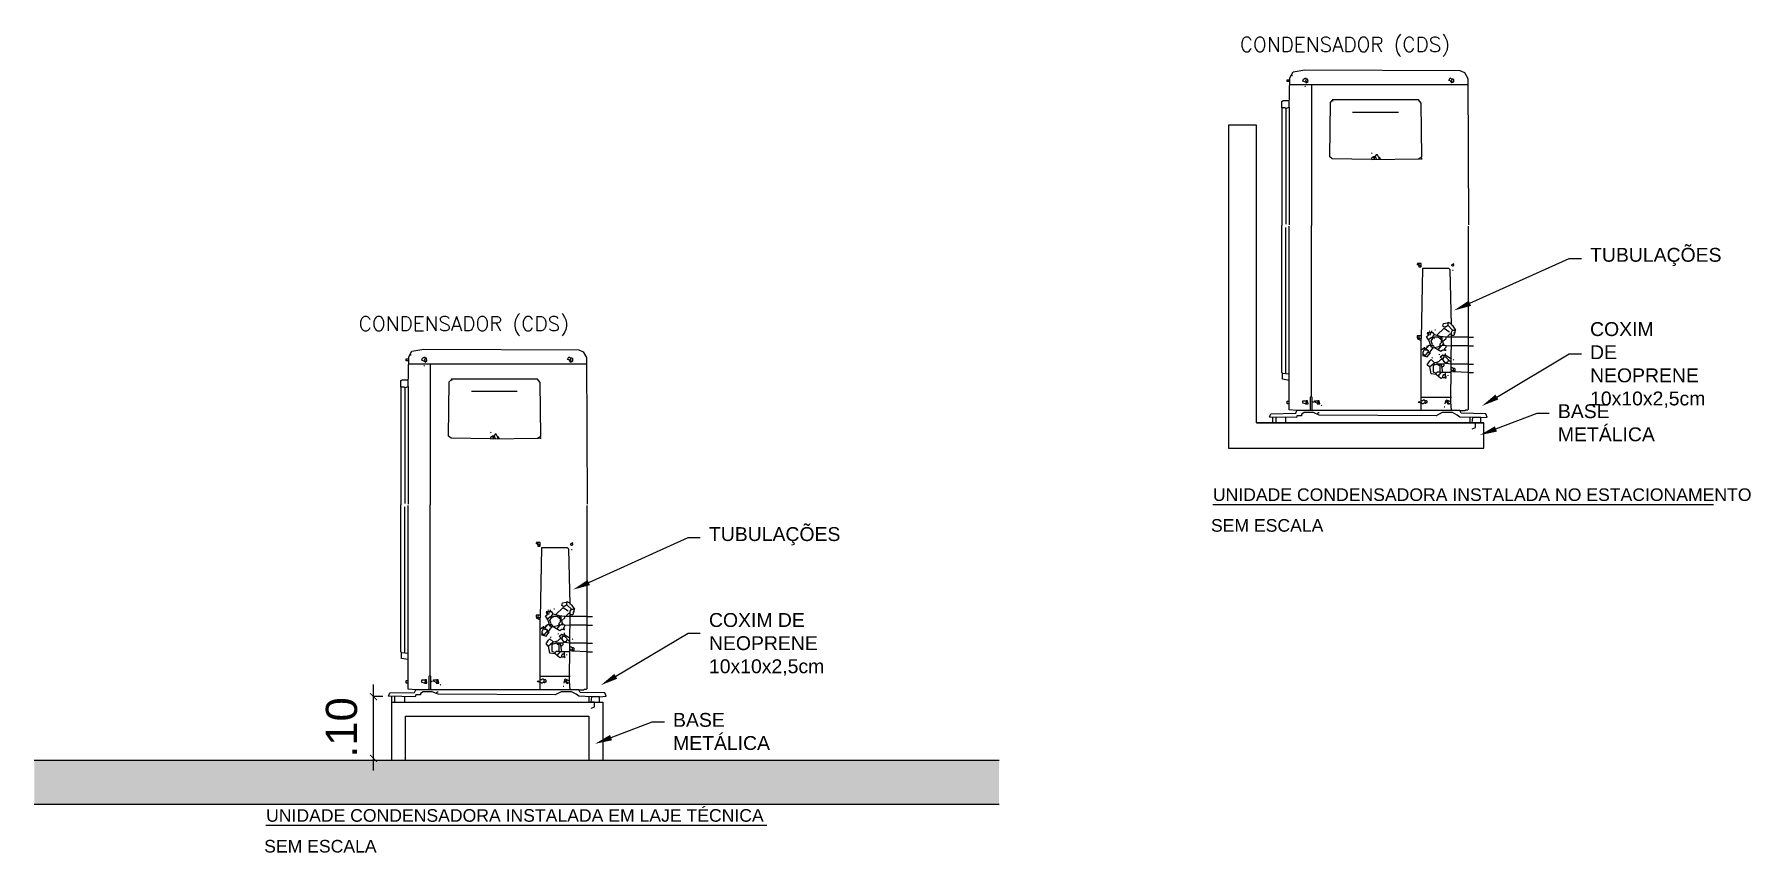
# Model space of a CAD drawing. Header units: millimetres. Extents: x 421 to 5436, y -1186 to -112.
# Drawn here: x 5363.29 to 5373.18, y -185.81 to -181.09 of the extents above; entities that cross this region are included whole.
import ezdxf
from ezdxf import colors
from ezdxf.entities.mleader import LeaderData, LeaderLine
from ezdxf.enums import TextEntityAlignment as Align
from ezdxf.math import Vec2, Vec3

# ---------------------------------------------------------------- set-up
doc = ezdxf.new("R2010")
doc.units = ezdxf.units.MM
for name, color, linetype in [('A-AC', 150, 'Continuous'), ('A_COTAS', 1, 'Continuous'), ('A_TEXTO', 2, 'Continuous'), ('ATEXTO', 2, 'Continuous'), ('G-CONCRETO EXISTENTE', 5, 'Continuous'), ('G-TEXTO2', 2, 'Continuous'), ('PFV', 7, 'Continuous')]:
    doc.layers.add(name, color=color, linetype=linetype)
doc.styles.add('ARIAL', font='arial.ttf', dxfattribs={"height": 0.18})
doc.styles.add('COEN-50', font='romans.shx', dxfattribs={"height": 10})
doc.styles.get("Standard").update_dxf_attribs({"font": 'arial.ttf'})
doc.dimstyles.new('EXEC25', dxfattribs={"dimscale": 100, "dimtxt": 0.001, "dimasz": 0.0004, "dimexe": 0, "dimexo": 0.001, "dimgap": 0, "dimtad": 0, "dimzin": 4, "dimdsep": 46, "dimtxsty": 'ARIAL', "dimblk": 'ARCHTICK', "dimcen": 0.001, "dimdle": 0.0007, "dimclrd": 214, "dimclre": 214, "dimclrt": 2, "dimadec": 0, "dimazin": 0, "dimtfac": 1, "dimtix": 1, "dimtmove": 0, "dimatfit": 0, "dimldrblk": 'OPEN90', "dimfxl": 0, "dimtvp": 1, "dimtolj": 1, "dimtzin": 0, "dimarcsym": 0})

# ---------------------------------------------------------------- blocks, each defined once
blk = doc.blocks.new('_ARCHTICK')
at = {"color": 0, "linetype": 'ByBlock', "const_width": 0.15}
blk.add_lwpolyline([(-0.5, -0.5), (0.5, 0.5)], dxfattribs=at)
blk = doc.blocks.new('*D10')
at = {"layer": 'A_COTAS', "color": 214, "lineweight": -2, "transparency": 16777216}
for p, q in [((5365.2437, -185.3377), (5365.2437, -184.8416)), ((5365.2971, -184.9116), (5365.2437, -184.9116)), ((5365.2399, -185.2677), (5365.2437, -185.2677))]:
    blk.add_line(p, q, dxfattribs=at)
at = {"layer": 'Defpoints', "color": 0, "transparency": 16777216}
for p in [(5365.2437, -184.9116), (5365.3971, -184.9116), (5365.3399, -185.2677)]:
    blk.add_point(p, dxfattribs=at)
at = {"layer": 'A_COTAS', "color": 214, "lineweight": -2, "transparency": 16777216, "xscale": 0.04, "yscale": 0.04, "zscale": 0.04}
for p, rotation in [((5365.2437, -184.9116), 90), ((5365.2437, -185.2677), 270)]:
    blk.add_blockref('_ARCHTICK', p, dxfattribs=dict(at, rotation=rotation))
at = {"layer": 'A_COTAS', "color": 2, "transparency": 16777216, "insert": (5365.0599, -185.0897), "char_height": 0.18, "attachment_point": 5, "rotation": 90, "style": 'ARIAL'}
blk.add_mtext('\\A1;.10', dxfattribs=at)
blk = doc.blocks.new('_Open90')
at = {"color": 0, "linetype": 'ByBlock', "lineweight": -2}
for p, q in [((0, 0), (-1, 0)), ((-0.5, 0.5), (0, 0)), ((0, 0), (-0.5, -0.5))]:
    blk.add_line(p, q, dxfattribs=at)

msp = doc.modelspace()

# ---------------------------------------------------------------- hatches: boundary and pattern name
at = {"layer": 'G-CONCRETO EXISTENTE'}
h = msp.add_hatch(dxfattribs=at)
h.set_pattern_fill('AR-CONC', color=251, scale=0.0013, angle=270, style=0)
h.set_pattern_definition([(320, (2658.6217, -1220.5143), (-0.020720811, -0.23684007), [0.024765, -0.272415]), (265, (2658.6217, -1220.5143), (0.248373899, 0.045816448), [0.019812, -0.21793276]), (10.451445, (2658.61998, -1220.53404), (0.227653077, -0.191023621), [0.021047011, -0.231517318]), (316.1842, (2658.68774, -1220.5143), (-0.054655026, -0.352402753), [0.0371475, -0.4086225]), (6.635558, (2658.6832, -1220.54367), (0.32165396, -0.308625374), [0.03157053, -0.34727629]), (261.184151, (2658.68774, -1220.5143), (0.32165396, -0.308625374), [0.029717957, -0.32689765]), (291, (2658.67123, -1220.54732), (-0.132944758, -0.197098709), [0.024765, -0.272415]), (236, (2658.67123, -1220.54732), (0.239444356, -0.080342637), [0.019812, -0.217932]), (341.451445, (2658.66016, -1220.56375), (0.1064996, -0.277441345), [0.021047011, -0.231516919]), (307.5, (2658.621705, -1220.5143), (0.1099215505, -0.0040151842), [0, -0.2152904, 0, -0.221234, 0, -0.2187575]), (277.5, (2658.6217, -1220.5143), (0.1302347473, -0.0868655613), [0, -0.1261364, 0, -0.2103374, 0, -0.0833755]), (237.5, (2658.621705, -1220.44067), (-0.0074473672, -0.1762677737), [0, -0.08255, 0, -0.257556, 0, -0.341757]), (227.5, (2658.6217, -1220.40765), (0.033054438, -0.192567936), [0, -0.107315, 0, -0.1710436, 0, -0.242697])])
h.paths.add_polyline_path([(5368.8497, -185.2789), (5363.2884, -185.2789), (5363.2884, -185.5324), (5368.8497, -185.5324)])

# ---------------------------------------------------------------- linework, layer by layer
at = {"layer": 'A-AC', "color": 10, "lineweight": -3, "ltscale": 7.5}
for points in [[(5370.5024, -181.5198, 0), (5370.5213, -181.5122, 0), (5370.5251, -181.3426, 0), (5370.5439, -181.3087, 0), (5370.6118, -181.2974, 0), (5371.5052, -181.3011, 0), (5371.5316, -181.3124, 0), (5371.5504, -181.3464, 0), (5371.5542, -182.1908, 0)], [(5370.5401, -181.3313, 0), (5370.5364, -181.3313, 0)], [(5370.6155, -181.369, 0), (5370.6005, -181.3615, 0), (5370.6042, -181.3501, 0), (5370.6155, -181.3426, 0), (5370.6193, -181.3501, 0)], [(5371.4637, -181.369, 0), (5371.46, -181.3615, 0), (5371.4411, -181.3577, 0), (5371.4487, -181.3426, 0), (5371.46, -181.3501, 0), (5371.4562, -181.3615, 0)], [(5370.5213, -181.3652, 0), (5370.51, -181.3652, 0), (5370.51, -181.3539, 0), (5370.5213, -181.3539, 0)], [(5371.5542, -181.3841, 0), (5370.5213, -181.3841, 0)], [(5370.6155, -181.3954, 0), (5370.6118, -181.3916, 0)], [(5370.6231, -181.369, 0), (5370.6155, -181.3615, 0), (5370.6193, -181.3728, 0), (5370.6306, -181.3652, 0), (5370.6268, -181.3501, 0), (5370.6193, -181.3501, 0), (5370.6155, -181.3615, 0)], [(5370.6495, -181.3841, 0), (5370.6495, -182.1946, 0)], [(5371.4637, -181.369, 0), (5371.46, -181.3728, 0), (5371.4562, -181.3728, 0), (5371.4562, -181.369, 0), (5371.4524, -181.3652, 0), (5371.4524, -181.3615, 0)], [(5371.4637, -181.369, 0), (5371.4675, -181.369, 0), (5371.4713, -181.3652, 0), (5371.4713, -181.3539, 0), (5371.4675, -181.3501, 0), (5371.46, -181.3501, 0)], [(5370.4798, -181.516, 0), (5370.4798, -181.4783, 0), (5370.4836, -181.4783, 0), (5370.4874, -181.4745, 0), (5370.5213, -181.4745, 0)], [(5370.5024, -181.5198, 0), (5370.4987, -181.516, 0), (5370.4798, -181.516, 0), (5370.4798, -182.1946, 0)], [(5370.5024, -181.5198, 0), (5370.5062, -181.516, 0)], [(5370.5024, -181.5198, 0), (5370.5024, -182.187, 0)], [(5370.5213, -181.5122, 0), (5370.5213, -182.1908, 0)], [(5370.9963, -181.8138, 0), (5370.7701, -181.8101, 0), (5370.755, -181.7987, 0), (5370.7588, -181.4859, 0), (5370.7701, -181.4745, 0)], [(5371.0264, -181.8138, 0), (5371.0189, -181.7987, 0), (5371.0076, -181.7987, 0), (5370.9963, -181.8063, 0), (5370.9963, -181.8138, 0), (5371.2677, -181.8101, 0), (5371.2866, -181.7987, 0), (5371.2828, -181.4896, 0), (5371.2677, -181.4708, 0), (5370.7701, -181.4708, 0), (5370.7739, -181.4783, 0)], [(5371.1508, -181.5424, 0), (5370.887, -181.5424, 0)], [(5371.0001, -181.7799, 0), (5370.9963, -181.7761, 0)], [(5371.0114, -181.8138, 0), (5371.0114, -181.8063, 0), (5371.0076, -181.8025, 0)], [(5371.0114, -181.8063, 0), (5371.0151, -181.8063, 0), (5371.0151, -181.7987, 0)], [(5371.0378, -181.8025, 0), (5371.0302, -181.7874, 0), (5371.0227, -181.7874, 0), (5371.0151, -181.7987, 0)], [(5371.0453, -181.8101, 0), (5371.0453, -181.8063, 0), (5371.0415, -181.8025, 0), (5371.0378, -181.8025, 0), (5371.0378, -181.8101, 0)], [(5371.0453, -181.8101, 0), (5371.0453, -181.8138, 0)], [(5371.2715, -181.8063, 0), (5371.2752, -181.8101, 0), (5371.2752, -181.8138, 0)], [(5371.2866, -181.8138, 0), (5371.2866, -181.8063, 0)], [(5371.5768, -183.367, 0), (5371.5957, -183.3594, 0), (5371.5957, -183.333, 0), (5371.5768, -183.333, 0), (5371.5806, -183.3029, 0), (5371.5052, -183.2991, 0), (5371.4901, -183.2878, 0), (5371.4637, -183.2727, 0), (5371.4034, -183.2727, 0), (5371.3695, -183.2916, 0), (5370.6947, -183.2878, 0), (5370.6608, -183.2727, 0), (5370.608, -183.2727, 0), (5370.5929, -183.284, 0), (5370.5929, -183.2916, 0), (5370.5665, -183.2916, 0), (5370.5628, -183.3029, 0), (5370.4082, -183.2991, 0), (5370.4157, -183.2803, 0), (5370.559, -183.2765, 0), (5370.5665, -183.2614, 0), (5370.5213, -183.2576, 0), (5370.5213, -182.1983, 0)], [(5370.4836, -183.0465, 0), (5370.4798, -183.0428, 0), (5370.4798, -182.1946, 0)], [(5370.5024, -183.0465, 0), (5370.5024, -182.2059, 0)], [(5370.6495, -183.1822, 0), (5370.6495, -182.1946, 0)], [(5371.5052, -183.2614, 0), (5371.5354, -183.2614, 0), (5371.5391, -183.2576, 0), (5371.5504, -183.2576, 0), (5371.5542, -183.2539, 0), (5371.5542, -182.1983, 0)], [(5371.2828, -182.4321, 0), (5371.2828, -182.4132, 0), (5371.2752, -182.4132, 0), (5371.2602, -182.4208, 0), (5371.2677, -182.4094, 0), (5371.2752, -182.4132, 0)], [(5371.2828, -182.4321, 0), (5371.279, -182.4283, 0), (5371.2752, -182.4245, 0), (5371.2677, -182.4245, 0), (5371.2677, -182.417, 0)], [(5371.2828, -182.4321, 0), (5371.279, -182.4358, 0), (5371.2715, -182.4358, 0), (5371.2715, -182.4245, 0)], [(5371.46, -182.4245, 0), (5371.4562, -182.4283, 0)], [(5371.46, -182.4245, 0), (5371.46, -182.4208, 0), (5371.4637, -182.417, 0), (5371.4675, -182.417, 0), (5371.4713, -182.4132, 0)], [(5371.46, -182.4245, 0), (5371.4637, -182.4283, 0), (5371.4675, -182.4283, 0), (5371.4713, -182.4245, 0), (5371.4713, -182.4208, 0), (5371.4675, -182.417, 0)], [(5371.4524, -183.2124, 0), (5371.4562, -182.809, 0), (5371.4637, -182.7977, 0), (5371.4826, -182.7977, 0), (5371.4675, -182.7751, 0), (5371.4562, -182.7676, 0), (5371.4487, -182.4509, 0), (5371.4411, -182.4434, 0), (5371.2903, -182.4434, 0), (5371.2828, -182.8467, 0)], [(5371.4675, -182.4547, 0), (5371.4637, -182.4547, 0)], [(5371.3243, -182.8543, 0), (5371.3129, -182.8354, 0), (5371.3243, -182.8279, 0), (5371.3243, -182.8128, 0), (5371.3167, -182.8128, 0), (5371.3205, -182.8241, 0)], [(5371.3356, -182.8128, 0), (5371.3243, -182.8128, 0)], [(5371.3318, -182.8053, 0), (5371.328, -182.8015, 0)], [(5371.3582, -182.8241, 0), (5371.3506, -182.8128, 0), (5371.3356, -182.8128, 0), (5371.3318, -182.8279, 0), (5371.3318, -182.8241, 0)], [(5371.3393, -182.809, 0), (5371.3431, -182.8053, 0), (5371.3431, -182.8015, 0)], [(5371.3469, -182.8392, 0), (5371.3582, -182.8241, 0), (5371.3846, -182.8317, 0)], [(5371.3657, -182.7977, 0), (5371.362, -182.7977, 0)], [(5371.3733, -182.8279, 0), (5371.4147, -182.7864, 0), (5371.4411, -182.8053, 0), (5371.4449, -182.809, 0)], [(5371.4373, -182.7713, 0), (5371.4185, -182.7827, 0), (5371.4072, -182.7751, 0), (5371.411, -182.76, 0), (5371.4336, -182.7563, 0)], [(5371.4637, -182.7977, 0), (5371.4373, -182.7713, 0), (5371.4373, -182.7525, 0), (5371.4524, -182.76, 0)], [(5371.4373, -182.8392, 0), (5371.4373, -182.8317, 0), (5371.4411, -182.8279, 0), (5371.4449, -182.8241, 0), (5371.4487, -182.8204, 0), (5371.4524, -182.8204, 0)], [(5371.4562, -182.8279, 0), (5371.4713, -182.8279, 0), (5371.475, -182.8241, 0), (5371.475, -182.8166, 0), (5371.4713, -182.8128, 0)], [(5371.475, -182.8166, 0), (5371.4788, -182.8128, 0), (5371.4788, -182.8015, 0)], [(5365.4236, -183.1301, 0), (5365.4425, -183.1226, 0), (5365.4463, -182.953, 0), (5365.4651, -182.919, 0), (5365.533, -182.9077, 0), (5366.4264, -182.9115, 0), (5366.4528, -182.9228, 0), (5366.4716, -182.9567, 0), (5366.4754, -183.8012, 0)], [(5371.2715, -182.843, 0), (5371.2715, -182.8317, 0), (5371.2602, -182.8317, 0), (5371.2602, -182.843, 0)], [(5371.2828, -183.2614, 0), (5371.2828, -182.8467, 0), (5371.2602, -182.8467, 0), (5371.2828, -182.858, 0)], [(5371.2677, -182.8505, 0), (5371.2677, -182.843, 0)], [(5371.2828, -182.8317, 0), (5371.2715, -182.8317, 0)], [(5371.2828, -182.8392, 0), (5371.2866, -182.8392, 0)], [(5371.2941, -182.9334, 0), (5371.2941, -182.9259, 0), (5371.3054, -182.8995, 0), (5371.3016, -182.8995, 0), (5371.2828, -182.9146, 0)], [(5371.3243, -182.9259, 0), (5371.3243, -182.9184, 0), (5371.3205, -182.9146, 0), (5371.3092, -182.9146, 0), (5371.3054, -182.9108, 0)], [(5371.3167, -182.9146, 0), (5371.3092, -182.9071, 0), (5371.328, -182.8844, 0), (5371.3506, -182.8844, 0), (5371.3582, -182.8995, 0)], [(5371.3205, -182.8957, 0), (5371.3167, -182.892, 0), (5371.3167, -182.8882, 0)], [(5371.3167, -182.9146, 0), (5371.3205, -182.9184, 0)], [(5371.4147, -182.8844, 0), (5371.4034, -182.858, 0), (5371.3808, -182.8392, 0), (5371.3582, -182.8392, 0), (5371.3506, -182.843, 0), (5371.3393, -182.843, 0), (5371.3243, -182.8543, 0), (5371.3356, -182.8844, 0)], [(5371.3318, -182.9259, 0), (5371.3506, -182.8995, 0), (5371.3846, -182.892, 0), (5371.3959, -182.8844, 0), (5371.4562, -182.8882, 0)], [(5371.3469, -182.8807, 0), (5371.3393, -182.8618, 0), (5371.3506, -182.843, 0)], [(5371.3506, -182.8995, 0), (5371.3469, -182.8957, 0), (5371.3393, -182.8957, 0), (5371.3393, -182.8844, 0)], [(5371.3469, -182.8392, 0), (5371.3431, -182.843, 0)], [(5371.3544, -182.843, 0), (5371.3582, -182.8467, 0)], [(5371.4185, -182.9146, 0), (5371.4072, -182.9146, 0), (5371.3959, -182.9221, 0), (5371.3582, -182.8995, 0)], [(5371.4072, -182.8618, 0), (5371.426, -182.8467, 0), (5371.426, -182.8392, 0), (5371.3921, -182.8354, 0), (5371.3808, -182.8354, 0), (5371.3808, -182.8392, 0)], [(5371.3808, -182.9108, 0), (5371.3959, -182.892, 0), (5371.3996, -182.8882, 0)], [(5371.3921, -182.8467, 0), (5371.3959, -182.843, 0), (5371.3959, -182.8392, 0)], [(5371.3921, -182.8844, 0), (5371.3921, -182.8769, 0), (5371.3959, -182.8731, 0), (5371.3996, -182.8694, 0), (5371.3996, -182.858, 0)], [(5371.4034, -182.858, 0), (5371.4034, -182.8392, 0)], [(5371.4072, -182.8844, 0), (5371.4072, -182.8807, 0), (5371.411, -182.8769, 0)], [(5371.4147, -182.8844, 0), (5371.4147, -182.8882, 0)], [(5371.4185, -182.9146, 0), (5371.4185, -182.9033, 0), (5371.4223, -182.8995, 0), (5371.426, -182.8957, 0), (5371.426, -182.8882, 0)], [(5371.4185, -182.9146, 0), (5371.426, -182.9146, 0), (5371.4185, -182.9108, 0)], [(5371.4562, -182.8392, 0), (5371.426, -182.8392, 0)], [(5371.5542, -182.8392, 0), (5371.4562, -182.8392, 0)], [(5371.5542, -182.8882, 0), (5371.4562, -182.8882, 0)], [(5371.5542, -182.8392, 0), (5371.5844, -182.8392, 0)], [(5371.5542, -182.8882, 0), (5371.5844, -182.8882, 0)], [(5365.4425, -182.9756, 0), (5365.4312, -182.9756, 0), (5365.4312, -182.9643, 0), (5365.4425, -182.9643, 0)], [(5366.4754, -182.9944, 0), (5365.4425, -182.9944, 0)], [(5365.4613, -182.9417, 0), (5365.4576, -182.9417, 0)], [(5365.5367, -182.9794, 0), (5365.5217, -182.9718, 0), (5365.5254, -182.9605, 0), (5365.5367, -182.953, 0), (5365.5405, -182.9605, 0)], [(5365.5367, -183.0057, 0), (5365.533, -183.002, 0)], [(5365.5443, -182.9794, 0), (5365.5367, -182.9718, 0), (5365.5405, -182.9831, 0), (5365.5518, -182.9756, 0), (5365.5481, -182.9605, 0), (5365.5405, -182.9605, 0), (5365.5367, -182.9718, 0)], [(5365.5707, -182.9944, 0), (5365.5707, -183.8049, 0)], [(5366.3849, -182.9794, 0), (5366.3812, -182.9718, 0), (5366.3623, -182.968, 0), (5366.3699, -182.953, 0), (5366.3812, -182.9605, 0), (5366.3774, -182.9718, 0)], [(5366.3849, -182.9794, 0), (5366.3812, -182.9831, 0), (5366.3774, -182.9831, 0), (5366.3774, -182.9794, 0), (5366.3736, -182.9756, 0), (5366.3736, -182.9718, 0)], [(5366.3849, -182.9794, 0), (5366.3887, -182.9794, 0), (5366.3925, -182.9756, 0), (5366.3925, -182.9643, 0), (5366.3887, -182.9605, 0), (5366.3812, -182.9605, 0)], [(5371.3054, -182.9485, 0), (5371.2941, -182.9334, 0), (5371.2903, -182.9448, 0), (5371.3167, -182.9523, 0), (5371.3356, -182.9297, 0), (5371.3167, -182.9297, 0), (5371.3054, -182.9448, 0)], [(5371.2979, -182.9448, 0), (5371.2979, -182.9485, 0)], [(5371.3054, -182.9485, 0), (5371.3054, -182.9523, 0)], [(5371.3318, -183.0126, 0), (5371.3167, -182.9975, 0), (5371.3318, -182.9749, 0), (5371.3393, -182.9674, 0), (5371.3582, -182.9862, 0)], [(5371.3318, -182.9259, 0), (5371.3318, -182.9297, 0)], [(5371.4223, -183.0729, 0), (5371.4034, -183.0729, 0), (5371.3959, -183.0767, 0), (5371.3695, -183.0541, 0), (5371.3393, -183.0503, 0), (5371.3318, -183.0088, 0), (5371.3582, -182.9862, 0), (5371.3846, -182.9787, 0), (5371.3959, -182.9674, 0), (5371.411, -182.9636, 0), (5371.411, -182.9523, 0), (5371.4223, -182.9523, 0), (5371.4487, -182.9787, 0), (5371.4562, -182.9787, 0)], [(5371.3469, -182.9598, 0), (5371.3431, -182.9561, 0)], [(5371.4072, -183.0428, 0), (5371.3996, -182.9938, 0), (5371.377, -182.9938, 0), (5371.3506, -183.0013, 0), (5371.3506, -183.039, 0), (5371.3695, -183.0465, 0), (5371.377, -183.039, 0), (5371.3921, -183.039, 0), (5371.3921, -182.9938, 0)], [(5371.3582, -182.9975, 0), (5371.3582, -182.9938, 0), (5371.3544, -182.9938, 0)], [(5371.3733, -182.9862, 0), (5371.3733, -182.99, 0)], [(5371.3883, -183.0013, 0), (5371.3846, -183.0013, 0), (5371.3808, -182.9975, 0), (5371.377, -182.9975, 0)], [(5371.3883, -182.941, 0), (5371.3883, -182.9372, 0)], [(5371.4072, -182.9674, 0), (5371.3921, -182.9523, 0), (5371.4072, -182.941, 0), (5371.426, -182.9448, 0), (5371.4562, -182.9636, 0)], [(5371.4034, -183.0088, 0), (5371.4072, -183.0088, 0), (5371.411, -183.0051, 0), (5371.4147, -183.0013, 0), (5371.4147, -182.9938, 0), (5371.3996, -182.9938, 0)], [(5371.4562, -182.9938, 0), (5371.4223, -182.99, 0), (5371.4147, -182.9787, 0), (5371.4072, -182.9674, 0)], [(5371.4147, -182.9485, 0), (5371.411, -182.9448, 0), (5371.411, -182.941, 0)], [(5371.4223, -182.9862, 0), (5371.4185, -182.9825, 0)], [(5371.4223, -182.941, 0), (5371.4223, -182.9334, 0)], [(5371.4223, -182.9862, 0), (5371.426, -182.9862, 0), (5371.4298, -182.9825, 0), (5371.4336, -182.9825, 0), (5371.4373, -182.9787, 0), (5371.4373, -182.9749, 0), (5371.4411, -182.9711, 0)], [(5371.5542, -182.9938, 0), (5371.4562, -182.9938, 0)], [(5371.4788, -183.039, 0), (5371.4788, -183.0239, 0), (5371.475, -183.0201, 0), (5371.4675, -183.0201, 0), (5371.4637, -183.0164, 0), (5371.4562, -183.0164, 0)], [(5371.4713, -182.9711, 0), (5371.4675, -182.9674, 0)], [(5371.4675, -183.0201, 0), (5371.4675, -183.0277, 0)], [(5371.5542, -182.9938, 0), (5371.5844, -182.9938, 0)], [(5365.401, -183.1264, 0), (5365.401, -183.0887, 0), (5365.4048, -183.0887, 0), (5365.4086, -183.0849, 0), (5365.4425, -183.0849, 0)], [(5365.4425, -183.1226, 0), (5365.4425, -183.8012, 0)], [(5365.9175, -183.4242, 0), (5365.6913, -183.4204, 0), (5365.6762, -183.4091, 0), (5365.68, -183.0962, 0), (5365.6913, -183.0849, 0)], [(5365.9476, -183.4242, 0), (5365.9401, -183.4091, 0), (5365.9288, -183.4091, 0), (5365.9175, -183.4166, 0), (5365.9175, -183.4242, 0), (5366.1889, -183.4204, 0), (5366.2078, -183.4091, 0), (5366.204, -183.1, 0), (5366.1889, -183.0811, 0), (5365.6913, -183.0811, 0), (5365.6951, -183.0887, 0)], [(5370.5213, -183.088, 0), (5370.4836, -183.0805, 0), (5370.4836, -183.0465, 0), (5370.5213, -183.0503, 0)], [(5370.4836, -183.0465, 0), (5370.4836, -183.0503, 0)], [(5371.4223, -183.0729, 0), (5371.4223, -183.0428, 0), (5371.3959, -183.0428, 0), (5371.3808, -183.0616, 0)], [(5371.3959, -183.0428, 0), (5371.3959, -183.0465, 0)], [(5371.4072, -183.0692, 0), (5371.4072, -183.0616, 0), (5371.411, -183.0578, 0), (5371.411, -183.0541, 0), (5371.4223, -183.0541, 0)], [(5371.4072, -183.0692, 0), (5371.4072, -183.0729, 0)], [(5371.4223, -183.0729, 0), (5371.426, -183.0692, 0), (5371.426, -183.0654, 0), (5371.4223, -183.0654, 0), (5371.4185, -183.0692, 0)], [(5371.4185, -183.0692, 0), (5371.4223, -183.0729, 0)], [(5371.4562, -183.0428, 0), (5371.4223, -183.0428, 0)], [(5371.4223, -183.0729, 0), (5371.426, -183.0767, 0)], [(5371.4373, -183.0616, 0), (5371.4373, -183.0578, 0)], [(5371.4562, -183.039, 0), (5371.4524, -183.0352, 0), (5371.4562, -183.0352, 0)], [(5371.46, -183.0315, 0), (5371.4562, -183.0277, 0)], [(5371.4562, -183.0352, 0), (5371.46, -183.0315, 0), (5371.475, -183.0315, 0), (5371.4713, -183.0352, 0)], [(5371.5542, -183.0428, 0), (5371.4713, -183.039, 0), (5371.4637, -183.039, 0)], [(5371.5542, -183.0428, 0), (5371.5844, -183.0428, 0)], [(5365.4236, -183.1301, 0), (5365.4199, -183.1264, 0), (5365.401, -183.1264, 0), (5365.401, -183.8049, 0)], [(5365.4236, -183.1301, 0), (5365.4274, -183.1264, 0)], [(5365.4236, -183.1301, 0), (5365.4236, -183.7974, 0)], [(5366.072, -183.1528, 0), (5365.8082, -183.1528, 0)], [(5370.5213, -183.2237, 0), (5370.51, -183.2237, 0), (5370.51, -183.2086, 0), (5370.5213, -183.2086, 0)], [(5370.6155, -183.2237, 0), (5370.6005, -183.2199, 0), (5370.6005, -183.2049, 0), (5370.6193, -183.2049, 0)], [(5370.6231, -183.2237, 0), (5370.6306, -183.2237, 0), (5370.6268, -183.2049, 0), (5370.6193, -183.2049, 0), (5370.6193, -183.2275, 0), (5370.6193, -183.2199, 0), (5370.6155, -183.2199, 0)], [(5370.6532, -183.2614, 0), (5370.6532, -183.186, 0), (5370.6495, -183.1822, 0), (5370.6457, -183.1822, 0), (5370.6419, -183.186, 0), (5370.6419, -183.2614, 0)], [(5370.6532, -183.2124, 0), (5370.657, -183.2124, 0), (5370.6608, -183.2162, 0)], [(5370.6834, -183.2199, 0), (5370.6683, -183.2124, 0), (5370.6683, -183.2049, 0), (5370.6872, -183.2049, 0)], [(5370.6909, -183.2237, 0), (5370.6985, -183.2237, 0), (5370.6947, -183.2049, 0), (5370.6872, -183.2049, 0), (5370.6872, -183.2275, 0), (5370.6872, -183.2199, 0), (5370.6834, -183.2199, 0)], [(5371.2828, -183.2199, 0), (5371.2677, -183.2162, 0), (5371.2715, -183.2086, 0), (5371.2752, -183.2162, 0)], [(5371.4562, -183.186, 0), (5371.2828, -183.186, 0)], [(5371.3054, -183.2199, 0), (5371.3054, -183.2049, 0), (5371.3016, -183.2011, 0), (5371.2941, -183.2011, 0), (5371.2903, -183.2049, 0), (5371.2828, -183.2049, 0)], [(5371.3054, -183.2199, 0), (5371.2979, -183.2199, 0), (5371.2941, -183.2237, 0), (5371.2903, -183.2237, 0), (5371.2866, -183.2199, 0), (5371.2828, -183.2199, 0)], [(5371.3054, -183.2199, 0), (5371.3092, -183.2199, 0), (5371.3129, -183.2162, 0), (5371.3167, -183.2162, 0), (5371.3167, -183.2086, 0), (5371.3129, -183.2049, 0), (5371.3054, -183.2049, 0)], [(5371.4562, -183.2614, 0), (5371.4524, -183.2124, 0), (5371.4298, -183.2011, 0), (5371.4223, -183.2049, 0), (5371.4185, -183.2237, 0)], [(5371.4524, -183.2237, 0), (5371.4449, -183.2237, 0), (5371.4373, -183.2275, 0), (5371.4298, -183.2086, 0), (5371.426, -183.2124, 0), (5371.4336, -183.2124, 0)], [(5371.4336, -183.2124, 0), (5371.4373, -183.2124, 0), (5371.4373, -183.2049, 0)], [(5371.4373, -183.2049, 0), (5371.4373, -183.2011, 0)], [(5371.4449, -183.2237, 0), (5371.4411, -183.2199, 0), (5371.4373, -183.2199, 0)], [(5370.4271, -183.333, 0), (5370.4271, -183.3029, 0)], [(5370.4459, -183.333, 0), (5370.4459, -183.3029, 0)], [(5370.5024, -183.333, 0), (5370.5024, -183.3029, 0)], [(5371.6258, -183.3029, 0), (5371.6635, -183.2991, 0), (5371.656, -183.2803, 0), (5371.5127, -183.2765, 0), (5371.5052, -183.2614, 0), (5370.5665, -183.2614, 0)], [(5370.6872, -183.2803, 0), (5370.6872, -183.2765, 0), (5370.6909, -183.2727, 0), (5370.6947, -183.2727, 0)], [(5370.706, -183.235, 0), (5370.7098, -183.2313, 0)], [(5371.4185, -183.2426, 0), (5371.4147, -183.2426, 0)], [(5371.5655, -183.333, 0), (5371.5655, -183.3029, 0)], [(5371.6258, -183.333, 0), (5371.6258, -183.3029, 0), (5371.5806, -183.3029, 0)], [(5365.9213, -183.3903, 0), (5365.9175, -183.3865, 0)], [(5365.9326, -183.4242, 0), (5365.9326, -183.4166, 0), (5365.9288, -183.4129, 0)], [(5365.9326, -183.4166, 0), (5365.9363, -183.4166, 0), (5365.9363, -183.4091, 0)], [(5365.959, -183.4129, 0), (5365.9514, -183.3978, 0), (5365.9439, -183.3978, 0), (5365.9363, -183.4091, 0)], [(5365.9665, -183.4204, 0), (5365.9665, -183.4166, 0), (5365.9627, -183.4129, 0), (5365.959, -183.4129, 0), (5365.959, -183.4204, 0)], [(5365.9665, -183.4204, 0), (5365.9665, -183.4242, 0)], [(5366.1927, -183.4166, 0), (5366.1964, -183.4204, 0), (5366.1964, -183.4242, 0)], [(5366.2078, -183.4242, 0), (5366.2078, -183.4166, 0)], [(5366.498, -184.9773, 0), (5366.5169, -184.9698, 0), (5366.5169, -184.9434, 0), (5366.498, -184.9434, 0), (5366.5018, -184.9132, 0), (5366.4264, -184.9095, 0), (5366.4113, -184.8982, 0), (5366.3849, -184.8831, 0), (5366.3246, -184.8831, 0), (5366.2907, -184.9019, 0), (5365.6159, -184.8982, 0), (5365.582, -184.8831, 0), (5365.5292, -184.8831, 0), (5365.5141, -184.8944, 0), (5365.5141, -184.9019, 0), (5365.4877, -184.9019, 0), (5365.484, -184.9132, 0), (5365.3294, -184.9095, 0), (5365.3369, -184.8906, 0), (5365.4802, -184.8869, 0), (5365.4877, -184.8718, 0), (5365.4425, -184.868, 0), (5365.4425, -183.8087, 0)], [(5365.4048, -184.6569, 0), (5365.401, -184.6531, 0), (5365.401, -183.8049, 0)], [(5365.5707, -184.7926, 0), (5365.5707, -183.8049, 0)], [(5366.4264, -184.8718, 0), (5366.4566, -184.8718, 0), (5366.4603, -184.868, 0), (5366.4716, -184.868, 0), (5366.4754, -184.8642, 0), (5366.4754, -183.8087, 0)], [(5365.4236, -184.6569, 0), (5365.4236, -183.8162, 0)], [(5366.204, -184.0424, 0), (5366.204, -184.0236, 0), (5366.1964, -184.0236, 0), (5366.1814, -184.0311, 0), (5366.1889, -184.0198, 0), (5366.1964, -184.0236, 0)], [(5366.204, -184.0424, 0), (5366.2002, -184.0387, 0), (5366.1964, -184.0349, 0), (5366.1889, -184.0349, 0), (5366.1889, -184.0273, 0)], [(5366.204, -184.0424, 0), (5366.2002, -184.0462, 0), (5366.1927, -184.0462, 0), (5366.1927, -184.0349, 0)], [(5366.3736, -184.8228, 0), (5366.3774, -184.4194, 0), (5366.3849, -184.4081, 0), (5366.4038, -184.4081, 0), (5366.3887, -184.3855, 0), (5366.3774, -184.3779, 0), (5366.3699, -184.0613, 0), (5366.3623, -184.0537, 0), (5366.2115, -184.0537, 0), (5366.204, -184.4571, 0)], [(5366.3812, -184.0349, 0), (5366.3774, -184.0387, 0)], [(5366.3812, -184.0349, 0), (5366.3812, -184.0311, 0), (5366.3849, -184.0273, 0), (5366.3887, -184.0273, 0), (5366.3925, -184.0236, 0)], [(5366.3812, -184.0349, 0), (5366.3849, -184.0387, 0), (5366.3887, -184.0387, 0), (5366.3925, -184.0349, 0), (5366.3925, -184.0311, 0), (5366.3887, -184.0273, 0)], [(5366.3887, -184.065, 0), (5366.3849, -184.065, 0)], [(5366.2869, -184.4081, 0), (5366.2832, -184.4081, 0)], [(5366.2945, -184.4383, 0), (5366.3359, -184.3968, 0), (5366.3623, -184.4156, 0), (5366.3661, -184.4194, 0)], [(5366.3585, -184.3817, 0), (5366.3397, -184.393, 0), (5366.3284, -184.3855, 0), (5366.3322, -184.3704, 0), (5366.3548, -184.3666, 0)], [(5366.3849, -184.4081, 0), (5366.3585, -184.3817, 0), (5366.3585, -184.3629, 0), (5366.3736, -184.3704, 0)], [(5366.1927, -184.4533, 0), (5366.1927, -184.442, 0), (5366.1814, -184.442, 0), (5366.1814, -184.4533, 0)], [(5366.204, -184.8718, 0), (5366.204, -184.4571, 0), (5366.1814, -184.4571, 0), (5366.204, -184.4684, 0)], [(5366.1889, -184.4609, 0), (5366.1889, -184.4533, 0)], [(5366.204, -184.442, 0), (5366.1927, -184.442, 0)], [(5366.204, -184.4496, 0), (5366.2078, -184.4496, 0)], [(5366.2379, -184.525, 0), (5366.2304, -184.5174, 0), (5366.2492, -184.4948, 0), (5366.2718, -184.4948, 0), (5366.2794, -184.5099, 0)], [(5366.2455, -184.4646, 0), (5366.2341, -184.4458, 0), (5366.2455, -184.4383, 0), (5366.2455, -184.4232, 0), (5366.2379, -184.4232, 0), (5366.2417, -184.4345, 0)], [(5366.2417, -184.5061, 0), (5366.2379, -184.5023, 0), (5366.2379, -184.4986, 0)], [(5366.2568, -184.4232, 0), (5366.2455, -184.4232, 0)], [(5366.3359, -184.4948, 0), (5366.3246, -184.4684, 0), (5366.302, -184.4496, 0), (5366.2794, -184.4496, 0), (5366.2718, -184.4533, 0), (5366.2605, -184.4533, 0), (5366.2455, -184.4646, 0), (5366.2568, -184.4948, 0)], [(5366.253, -184.4156, 0), (5366.2492, -184.4119, 0)], [(5366.2794, -184.4345, 0), (5366.2718, -184.4232, 0), (5366.2568, -184.4232, 0), (5366.253, -184.4383, 0), (5366.253, -184.4345, 0)], [(5366.253, -184.5363, 0), (5366.2718, -184.5099, 0), (5366.3058, -184.5023, 0), (5366.3171, -184.4948, 0), (5366.3774, -184.4986, 0)], [(5366.2605, -184.4194, 0), (5366.2643, -184.4156, 0), (5366.2643, -184.4119, 0)], [(5366.2681, -184.491, 0), (5366.2605, -184.4722, 0), (5366.2718, -184.4533, 0)], [(5366.2718, -184.5099, 0), (5366.2681, -184.5061, 0), (5366.2605, -184.5061, 0), (5366.2605, -184.4948, 0)], [(5366.2681, -184.4496, 0), (5366.2643, -184.4533, 0)], [(5366.2681, -184.4496, 0), (5366.2794, -184.4345, 0), (5366.3058, -184.442, 0)], [(5366.2756, -184.4533, 0), (5366.2794, -184.4571, 0)], [(5366.3284, -184.4722, 0), (5366.3472, -184.4571, 0), (5366.3472, -184.4496, 0), (5366.3133, -184.4458, 0), (5366.302, -184.4458, 0), (5366.302, -184.4496, 0)], [(5366.302, -184.5212, 0), (5366.3171, -184.5023, 0), (5366.3209, -184.4986, 0)], [(5366.3133, -184.4571, 0), (5366.3171, -184.4533, 0), (5366.3171, -184.4496, 0)], [(5366.3133, -184.4948, 0), (5366.3133, -184.4873, 0), (5366.3171, -184.4835, 0), (5366.3209, -184.4797, 0), (5366.3209, -184.4684, 0)], [(5366.3246, -184.4684, 0), (5366.3246, -184.4496, 0)], [(5366.3284, -184.4948, 0), (5366.3284, -184.491, 0), (5366.3322, -184.4873, 0)], [(5366.3359, -184.4948, 0), (5366.3359, -184.4986, 0)], [(5366.3397, -184.525, 0), (5366.3397, -184.5136, 0), (5366.3435, -184.5099, 0), (5366.3472, -184.5061, 0), (5366.3472, -184.4986, 0)], [(5366.3774, -184.4496, 0), (5366.3472, -184.4496, 0)], [(5366.3585, -184.4496, 0), (5366.3585, -184.442, 0), (5366.3623, -184.4383, 0), (5366.3661, -184.4345, 0), (5366.3699, -184.4307, 0), (5366.3736, -184.4307, 0)], [(5366.3774, -184.4383, 0), (5366.3925, -184.4383, 0), (5366.3962, -184.4345, 0), (5366.3962, -184.4269, 0), (5366.3925, -184.4232, 0)], [(5366.4754, -184.4496, 0), (5366.3774, -184.4496, 0)], [(5366.4754, -184.4986, 0), (5366.3774, -184.4986, 0)], [(5366.3962, -184.4269, 0), (5366.4, -184.4232, 0), (5366.4, -184.4119, 0)], [(5366.4754, -184.4496, 0), (5366.5056, -184.4496, 0)], [(5366.4754, -184.4986, 0), (5366.5056, -184.4986, 0)], [(5366.2153, -184.5438, 0), (5366.2153, -184.5363, 0), (5366.2266, -184.5099, 0), (5366.2228, -184.5099, 0), (5366.204, -184.525, 0)], [(5366.2266, -184.5589, 0), (5366.2153, -184.5438, 0), (5366.2115, -184.5551, 0), (5366.2379, -184.5627, 0), (5366.2568, -184.54, 0), (5366.2379, -184.54, 0), (5366.2266, -184.5551, 0)], [(5366.2191, -184.5551, 0), (5366.2191, -184.5589, 0)], [(5366.2455, -184.5363, 0), (5366.2455, -184.5287, 0), (5366.2417, -184.525, 0), (5366.2304, -184.525, 0), (5366.2266, -184.5212, 0)], [(5366.2266, -184.5589, 0), (5366.2266, -184.5627, 0)], [(5366.2379, -184.525, 0), (5366.2417, -184.5287, 0)], [(5366.253, -184.623, 0), (5366.2379, -184.6079, 0), (5366.253, -184.5853, 0), (5366.2605, -184.5777, 0), (5366.2794, -184.5966, 0)], [(5366.253, -184.5363, 0), (5366.253, -184.54, 0)], [(5366.3435, -184.6833, 0), (5366.3246, -184.6833, 0), (5366.3171, -184.6871, 0), (5366.2907, -184.6644, 0), (5366.2605, -184.6607, 0), (5366.253, -184.6192, 0), (5366.2794, -184.5966, 0), (5366.3058, -184.589, 0), (5366.3171, -184.5777, 0), (5366.3322, -184.574, 0), (5366.3322, -184.5627, 0), (5366.3435, -184.5627, 0), (5366.3699, -184.589, 0), (5366.3774, -184.589, 0)], [(5366.2681, -184.5702, 0), (5366.2643, -184.5664, 0)], [(5366.3284, -184.6531, 0), (5366.3209, -184.6041, 0), (5366.2982, -184.6041, 0), (5366.2718, -184.6117, 0), (5366.2718, -184.6494, 0), (5366.2907, -184.6569, 0), (5366.2982, -184.6494, 0), (5366.3133, -184.6494, 0), (5366.3133, -184.6041, 0)], [(5366.2794, -184.6079, 0), (5366.2794, -184.6041, 0), (5366.2756, -184.6041, 0)], [(5366.3397, -184.525, 0), (5366.3284, -184.525, 0), (5366.3171, -184.5325, 0), (5366.2794, -184.5099, 0)], [(5366.2945, -184.5966, 0), (5366.2945, -184.6004, 0)], [(5366.3095, -184.5513, 0), (5366.3095, -184.5476, 0)], [(5366.3284, -184.5777, 0), (5366.3133, -184.5627, 0), (5366.3284, -184.5513, 0), (5366.3472, -184.5551, 0), (5366.3774, -184.574, 0)], [(5366.3246, -184.6192, 0), (5366.3284, -184.6192, 0), (5366.3322, -184.6154, 0), (5366.3359, -184.6117, 0), (5366.3359, -184.6041, 0), (5366.3209, -184.6041, 0)], [(5366.3774, -184.6041, 0), (5366.3435, -184.6004, 0), (5366.3359, -184.589, 0), (5366.3284, -184.5777, 0)], [(5366.3359, -184.5589, 0), (5366.3322, -184.5551, 0), (5366.3322, -184.5513, 0)], [(5366.3397, -184.525, 0), (5366.3472, -184.525, 0), (5366.3397, -184.5212, 0)], [(5366.3435, -184.5966, 0), (5366.3397, -184.5928, 0)], [(5366.3435, -184.5513, 0), (5366.3435, -184.5438, 0)], [(5366.3435, -184.5966, 0), (5366.3472, -184.5966, 0), (5366.351, -184.5928, 0), (5366.3548, -184.5928, 0), (5366.3585, -184.589, 0), (5366.3585, -184.5853, 0), (5366.3623, -184.5815, 0)], [(5366.4754, -184.6041, 0), (5366.3774, -184.6041, 0)], [(5366.3925, -184.5815, 0), (5366.3887, -184.5777, 0)], [(5366.4754, -184.6041, 0), (5366.5056, -184.6041, 0)], [(5365.4425, -184.6984, 0), (5365.4048, -184.6908, 0), (5365.4048, -184.6569, 0), (5365.4425, -184.6607, 0)], [(5365.4048, -184.6569, 0), (5365.4048, -184.6607, 0)], [(5366.3095, -184.6117, 0), (5366.3058, -184.6117, 0), (5366.302, -184.6079, 0), (5366.2982, -184.6079, 0)], [(5366.3435, -184.6833, 0), (5366.3435, -184.6531, 0), (5366.3171, -184.6531, 0), (5366.302, -184.672, 0)], [(5366.3171, -184.6531, 0), (5366.3171, -184.6569, 0)], [(5366.3284, -184.6795, 0), (5366.3284, -184.672, 0), (5366.3322, -184.6682, 0), (5366.3322, -184.6644, 0), (5366.3435, -184.6644, 0)], [(5366.3284, -184.6795, 0), (5366.3284, -184.6833, 0)], [(5366.3435, -184.6833, 0), (5366.3472, -184.6795, 0), (5366.3472, -184.6757, 0), (5366.3435, -184.6757, 0), (5366.3397, -184.6795, 0)], [(5366.3397, -184.6795, 0), (5366.3435, -184.6833, 0)], [(5366.3774, -184.6531, 0), (5366.3435, -184.6531, 0)], [(5366.3435, -184.6833, 0), (5366.3472, -184.6871, 0)], [(5366.3585, -184.672, 0), (5366.3585, -184.6682, 0)], [(5366.3774, -184.6494, 0), (5366.3736, -184.6456, 0), (5366.3774, -184.6456, 0)], [(5366.4, -184.6494, 0), (5366.4, -184.6343, 0), (5366.3962, -184.6305, 0), (5366.3887, -184.6305, 0), (5366.3849, -184.6267, 0), (5366.3774, -184.6267, 0)], [(5366.3812, -184.6418, 0), (5366.3774, -184.638, 0)], [(5366.3774, -184.6456, 0), (5366.3812, -184.6418, 0), (5366.3962, -184.6418, 0), (5366.3925, -184.6456, 0)], [(5366.4754, -184.6531, 0), (5366.3925, -184.6494, 0), (5366.3849, -184.6494, 0)], [(5366.3887, -184.6305, 0), (5366.3887, -184.638, 0)], [(5366.4754, -184.6531, 0), (5366.5056, -184.6531, 0)], [(5365.5744, -184.8718, 0), (5365.5744, -184.7964, 0), (5365.5707, -184.7926, 0), (5365.5669, -184.7926, 0), (5365.5631, -184.7964, 0), (5365.5631, -184.8718, 0)], [(5366.3774, -184.7964, 0), (5366.204, -184.7964, 0)], [(5365.4425, -184.8341, 0), (5365.4312, -184.8341, 0), (5365.4312, -184.819, 0), (5365.4425, -184.819, 0)], [(5366.547, -184.9132, 0), (5366.5847, -184.9095, 0), (5366.5772, -184.8906, 0), (5366.4339, -184.8869, 0), (5366.4264, -184.8718, 0), (5365.4877, -184.8718, 0)], [(5365.5367, -184.8341, 0), (5365.5217, -184.8303, 0), (5365.5217, -184.8152, 0), (5365.5405, -184.8152, 0)], [(5365.5443, -184.8341, 0), (5365.5518, -184.8341, 0), (5365.5481, -184.8152, 0), (5365.5405, -184.8152, 0), (5365.5405, -184.8378, 0), (5365.5405, -184.8303, 0), (5365.5367, -184.8303, 0)], [(5365.5744, -184.8228, 0), (5365.5782, -184.8228, 0), (5365.582, -184.8265, 0)], [(5365.6046, -184.8303, 0), (5365.5895, -184.8228, 0), (5365.5895, -184.8152, 0), (5365.6084, -184.8152, 0)], [(5365.6121, -184.8341, 0), (5365.6197, -184.8341, 0), (5365.6159, -184.8152, 0), (5365.6084, -184.8152, 0), (5365.6084, -184.8378, 0), (5365.6084, -184.8303, 0), (5365.6046, -184.8303, 0)], [(5365.6084, -184.8906, 0), (5365.6084, -184.8869, 0), (5365.6121, -184.8831, 0), (5365.6159, -184.8831, 0)], [(5365.6272, -184.8454, 0), (5365.631, -184.8416, 0)], [(5366.204, -184.8303, 0), (5366.1889, -184.8265, 0), (5366.1927, -184.819, 0), (5366.1964, -184.8265, 0)], [(5366.2266, -184.8303, 0), (5366.2266, -184.8152, 0), (5366.2228, -184.8115, 0), (5366.2153, -184.8115, 0), (5366.2115, -184.8152, 0), (5366.204, -184.8152, 0)], [(5366.2266, -184.8303, 0), (5366.2191, -184.8303, 0), (5366.2153, -184.8341, 0), (5366.2115, -184.8341, 0), (5366.2078, -184.8303, 0), (5366.204, -184.8303, 0)], [(5366.2266, -184.8303, 0), (5366.2304, -184.8303, 0), (5366.2341, -184.8265, 0), (5366.2379, -184.8265, 0), (5366.2379, -184.819, 0), (5366.2341, -184.8152, 0), (5366.2266, -184.8152, 0)], [(5366.3397, -184.8529, 0), (5366.3359, -184.8529, 0)], [(5366.3774, -184.8718, 0), (5366.3736, -184.8228, 0), (5366.351, -184.8115, 0), (5366.3435, -184.8152, 0), (5366.3397, -184.8341, 0)], [(5366.3736, -184.8341, 0), (5366.3661, -184.8341, 0), (5366.3585, -184.8378, 0), (5366.351, -184.819, 0), (5366.3472, -184.8228, 0), (5366.3548, -184.8228, 0)], [(5366.3548, -184.8228, 0), (5366.3585, -184.8228, 0), (5366.3585, -184.8152, 0)], [(5366.3585, -184.8152, 0), (5366.3585, -184.8115, 0)], [(5366.3661, -184.8341, 0), (5366.3623, -184.8303, 0), (5366.3585, -184.8303, 0)], [(5365.3483, -184.9434, 0), (5365.3483, -184.9132, 0)], [(5365.3671, -184.9434, 0), (5365.3671, -184.9132, 0)], [(5365.4236, -184.9434, 0), (5365.4236, -184.9132, 0)], [(5366.4867, -184.9434, 0), (5366.4867, -184.9132, 0)], [(5366.547, -184.9434, 0), (5366.547, -184.9132, 0), (5366.5018, -184.9132, 0)]]:
    msp.add_polyline3d(points, dxfattribs=at)
at = {"layer": 'ATEXTO'}
for p, q in [((5372.9678, -183.8057), (5370.0805, -183.8057)), ((5367.5104, -185.6557), (5364.6232, -185.6557))]:
    msp.add_line(p, q, dxfattribs=at)
at = {"layer": 'PFV', "color": 0}
for points in [[(5370.3331, -183.333), (5370.3331, -181.6163), (5370.172, -181.6163), (5370.172, -183.333)], [(5370.172, -183.333), (5370.172, -183.4796), (5371.5633, -183.4796), (5371.6433, -183.4796)], [(5371.6433, -183.4796), (5371.6433, -183.333), (5370.3331, -183.333)], [(5370.3331, -183.333), (5371.5633, -183.333), (5371.6433, -183.333)], [(5365.3483, -185.2789), (5365.3483, -184.9434), (5366.5645, -184.9434), (5366.5645, -185.2789)], [(5365.4283, -185.2789), (5365.4283, -185.0234), (5366.4845, -185.0234), (5366.4845, -185.2789)]]:
    msp.add_lwpolyline(points, dxfattribs=at)
for points in [[(5363.2884, -185.2789, 0), (5368.8497, -185.2789, 0)], [(5363.2884, -185.5324, 0), (5368.8497, -185.5324, 0)]]:
    msp.add_polyline3d(points, dxfattribs=at)

# ---------------------------------------------------------------- texts
at = {"layer": 'A_TEXTO', "ltscale": 0.05, "style": 'COEN-50'}
for p in [(5370.2372, -181.1927, -18.5657), (5365.1584, -182.803, -18.5657)]:
    msp.add_text('CONDENSADOR (CDS)', height=0.08439, dxfattribs=at).set_placement(p)
at = {"layer": 'ATEXTO'}
for s, p in [(' UNIDADE CONDENSADORA INSTALADA NO ESTACIONAMENTO ', (5370.0536, -183.8051)), (' UNIDADE CONDENSADORA INSTALADA EM LAJE TÉCNICA ', (5364.5963, -185.655))]:
    msp.add_text(s, height=0.0726, dxfattribs=at).set_placement(p, align=Align.BOTTOM_LEFT)
for p in [(5370.3946, -183.9824), (5364.9372, -185.8323)]:
    msp.add_text('SEM ESCALA', height=0.0726, dxfattribs=at).set_placement(p, align=Align.BOTTOM_CENTER)

# ---------------------------------------------------------------- dimensions: what is measured, and where the dimension line sits
at = {"layer": 'A_COTAS'}
dim = msp.add_linear_dim(base=(5365.2437, -184.9116), p1=(5365.3399, -185.2677), p2=(5365.3971, -184.9116), angle=90, text='.10', dimstyle='EXEC25', dxfattribs=at)
dim.commit()
dim.dimension.update_dxf_attribs({"geometry": '*D10', "text_midpoint": (5365.0599, -185.0897)})

# ---------------------------------------------------------------- leaders
at = {"layer": 'G-TEXTO2'}
ml = msp.add_multileader_mtext('Standard', dxfattribs=at)
ml.set_content('TUBULAÇÕES', color=2, style='ARIAL')
ml.set_leader_properties(color=12)
ml.build(insert=Vec2(0, 0))
ml.multileader.update_dxf_attribs({"text_left_attachment_type": 2, "text_right_attachment_type": 2, "dogleg_length": 0.1, "arrow_head_size": 0.1, "scale": 0.5})
ctx = ml.context
ctx.base_point, ctx.scale, ctx.char_height, ctx.arrow_head_size, ctx.landing_gap_size, ctx.plane_origin = Vec3(5372.2059, -182.3841), 0.5, 0.08, 0.1, 0.05, Vec3(5371.4117, -185.6783)
ctx.left_attachment, ctx.right_attachment = 2, 2
notes = []
notes.append((ctx, [(1, (1, 1, 0), (5372.1363, -182.3841), (1, 0), 0.0696, [(0, [(5371.472, -182.6845)], 0, [])])]))
ctx.mtext.insert, ctx.mtext.width, ctx.mtext.flow_direction = Vec3(5372.2559, -182.3239), 1.410492, 5
ml = msp.add_multileader_mtext('Standard', dxfattribs=at)
ml.set_content('COXIM DE NEOPRENE\\P10x10x2,5cm', color=2, style='ARIAL')
ml.set_leader_properties(color=12)
ml.build(insert=Vec2(0, 0))
ml.multileader.update_dxf_attribs({"text_left_attachment_type": 2, "text_right_attachment_type": 2, "dogleg_length": 0.1, "arrow_head_size": 0.1, "scale": 0.5})
ctx = ml.context
ctx.base_point, ctx.scale, ctx.char_height, ctx.arrow_head_size, ctx.landing_gap_size, ctx.plane_origin = Vec3(5372.2059, -182.9349), 0.5, 0.08, 0.1, 0.05, Vec3(5371.4117, -186.2291)
ctx.left_attachment, ctx.right_attachment = 2, 2
notes.append((ctx, [(1, (1, 1, 0), (5372.1363, -182.9349), (1, 0), 0.0696, [(0, [(5371.6327, -183.2352)], 0, [])])]))
ctx.mtext.insert, ctx.mtext.width, ctx.mtext.flow_direction = Vec3(5372.2559, -182.7521), 0.98876, 5
ml = msp.add_multileader_mtext('Standard', dxfattribs=at)
ml.set_content('BASE METÁLICA', color=2, style='ARIAL')
ml.set_leader_properties(color=12)
ml.build(insert=Vec2(0, 0))
ml.multileader.update_dxf_attribs({"text_left_attachment_type": 2, "text_right_attachment_type": 2, "dogleg_length": 0.1, "arrow_head_size": 0.1, "scale": 0.5})
ctx = ml.context
ctx.base_point, ctx.scale, ctx.char_height, ctx.arrow_head_size, ctx.landing_gap_size, ctx.plane_origin = Vec3(5372.0205, -183.2765), 0.5, 0.08, 0.1, 0.05, Vec3(5371.2263, -186.0593)
ctx.left_attachment, ctx.right_attachment = 2, 2
notes.append((ctx, [(1, (1, 1, 0), (5371.9509, -183.2765), (1, 0), 0.0696, [(0, [(5371.6198, -183.4037)], 0, [])])]))
ctx.mtext.insert, ctx.mtext.width, ctx.mtext.flow_direction = Vec3(5372.0705, -183.2257), 1.410492, 5
ml = msp.add_multileader_mtext('Standard', dxfattribs=at)
ml.set_content('TUBULAÇÕES', color=2, style='ARIAL')
ml.set_leader_properties(color=12)
ml.build(insert=Vec2(0, 0))
ml.multileader.update_dxf_attribs({"text_left_attachment_type": 2, "text_right_attachment_type": 2, "dogleg_length": 0.1, "arrow_head_size": 0.1, "scale": 0.5})
ctx = ml.context
ctx.base_point, ctx.scale, ctx.char_height, ctx.arrow_head_size, ctx.landing_gap_size, ctx.plane_origin = Vec3(5367.1271, -183.9945), 0.5, 0.08, 0.1, 0.05, Vec3(5366.3329, -187.2886)
ctx.left_attachment, ctx.right_attachment = 2, 2
notes.append((ctx, [(1, (1, 1, 0), (5367.0575, -183.9945), (1, 0), 0.0696, [(0, [(5366.3932, -184.2948)], 0, [])])]))
ctx.mtext.insert, ctx.mtext.width, ctx.mtext.flow_direction = Vec3(5367.1771, -183.9343), 1.410492, 5
ml = msp.add_multileader_mtext('Standard', dxfattribs=at)
ml.set_content('COXIM DE NEOPRENE\\P10x10x2,5cm', color=2, style='ARIAL')
ml.set_leader_properties(color=12)
ml.build(insert=Vec2(0, 0))
ml.multileader.update_dxf_attribs({"text_left_attachment_type": 2, "text_right_attachment_type": 2, "dogleg_length": 0.1, "arrow_head_size": 0.1, "scale": 0.5})
ctx = ml.context
ctx.base_point, ctx.scale, ctx.char_height, ctx.arrow_head_size, ctx.landing_gap_size, ctx.plane_origin = Vec3(5367.1271, -184.5453), 0.5, 0.08, 0.1, 0.05, Vec3(5366.3329, -187.8394)
ctx.left_attachment, ctx.right_attachment = 2, 2
notes.append((ctx, [(1, (1, 1, 0), (5367.0575, -184.5453), (1, 0), 0.0696, [(0, [(5366.5539, -184.8456)], 0, [])])]))
ctx.mtext.insert, ctx.mtext.width, ctx.mtext.flow_direction = Vec3(5367.1771, -184.4298), 1.410492, 5
ml = msp.add_multileader_mtext('Standard', dxfattribs=at)
ml.set_content('BASE METÁLICA', color=2, style='ARIAL')
ml.set_leader_properties(color=12)
ml.build(insert=Vec2(0, 0))
ml.multileader.update_dxf_attribs({"text_left_attachment_type": 2, "text_right_attachment_type": 2, "dogleg_length": 0.1, "arrow_head_size": 0.1, "scale": 0.5})
ctx = ml.context
ctx.base_point, ctx.scale, ctx.char_height, ctx.arrow_head_size, ctx.landing_gap_size, ctx.plane_origin = Vec3(5366.9201, -185.0566), 0.5, 0.08, 0.1, 0.05, Vec3(5366.126, -187.8394)
ctx.left_attachment, ctx.right_attachment = 2, 2
notes.append((ctx, [(1, (1, 1, 0), (5366.8506, -185.0566), (1, 0), 0.0696, [(0, [(5366.5194, -185.1838)], 0, [])])]))
ctx.mtext.insert, ctx.mtext.width, ctx.mtext.flow_direction = Vec3(5366.9701, -185.0058), 1.410492, 5
for ctx, leaders in notes:
    for number, flags, end, landing, length, lines in leaders:
        leader = LeaderData()
        leader.index, (leader.has_last_leader_line, leader.has_dogleg_vector, leader.attachment_direction) = number, flags
        leader.last_leader_point, leader.dogleg_vector, leader.dogleg_length = Vec3(end), Vec3(landing), length
        for number, points, colour, breaks in lines:
            line = LeaderLine()
            line.index, line.vertices, line.color, line.breaks = number, Vec3.list(points), colors.encode_raw_color(colour), breaks
            leader.lines.append(line)
        ctx.leaders.append(leader)

doc.saveas('drawing.dxf')
